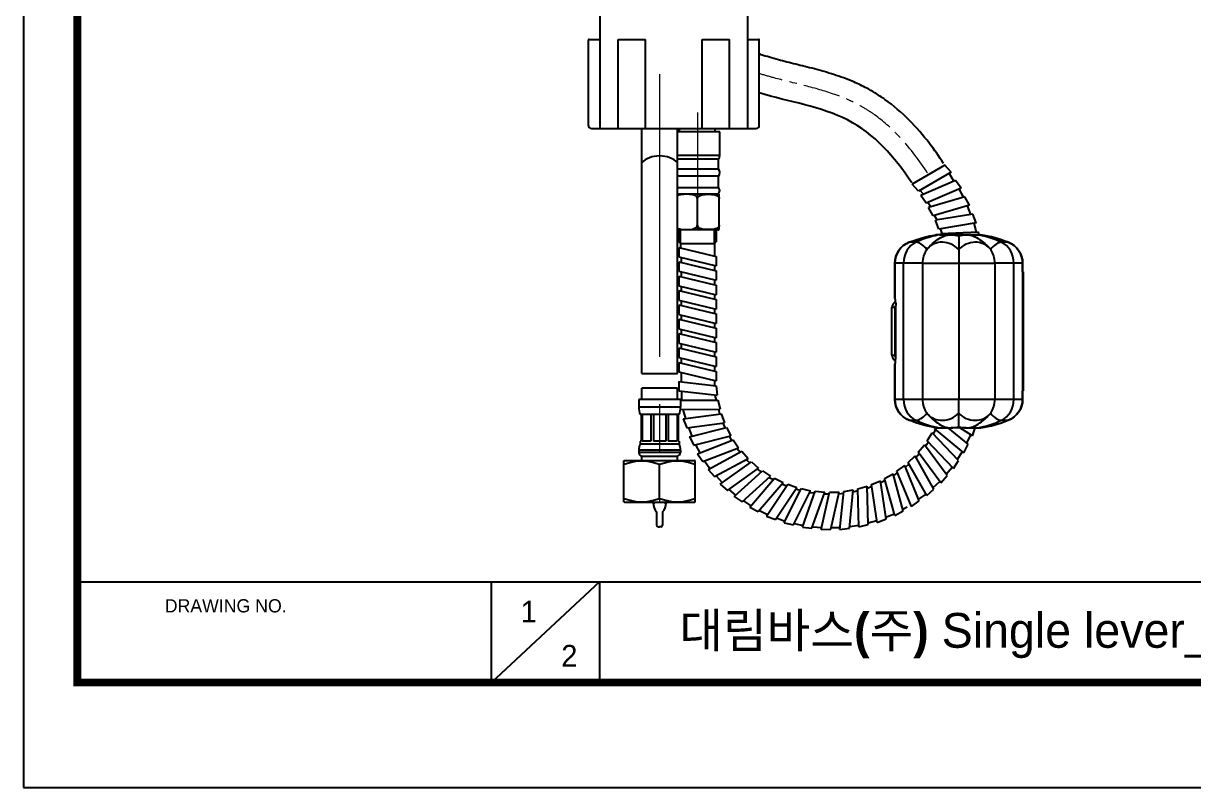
# Model space of a CAD drawing. Extents: x 0 to 1128, y 0 to 827.
# Drawn here: x 0 to 393.7, y 0 to 257.3 of the extents above; entities that cross this region are included whole.
import ezdxf

# ---------------------------------------------------------------- set-up
doc = ezdxf.new("R2010")
doc.units = 0
doc.header["$LTSCALE"] = 10
doc.header["$MEASUREMENT"] = 0
doc.linetypes.add('CENTER', pattern=[2, 1.25, -0.25, 0.25, -0.25])
doc.linetypes.add('CENTER2', pattern=[28.575, 19.05, -3.175, 3.175, -3.175])
doc.layers.get('0').update_dxf_attribs({"linetype": 'CONTINUOUS'})
doc.layers.add('1', color=7, linetype='CONTINUOUS')
doc.layers.add('DEF_LAYER_ASSEM_MEMBER', color=7, linetype='CONTINUOUS')
doc.layers.add('Cneter', color=1, linetype='CENTER2', lineweight=13)
doc.layers.add('외형선', color=3, linetype='CONTINUOUS', lineweight=35)
doc.styles.add('Daelim Dimension', font='')
doc.styles.get('Daelim Dimension').set_extended_font_data('나눔고딕')

msp = doc.modelspace()

# ---------------------------------------------------------------- linework, layer by layer
at = {"color": 0}
for p, q in [((200.18, 221.95), (200.18, 251.95)), ((209.27, 221.95), (209.27, 251.95)), ((228.44, 221.95), (228.44, 251.95)), ((237.54, 221.95), (237.54, 251.95))]:
    msp.add_line(p, q, dxfattribs=at)
for p, q in [((310.07, 209.62), (299.06, 203.17)), ((312.21, 207.24), (310.07, 209.62)), ((312.21, 207.24), (301.2, 200.79)), ((313.11, 204.22), (311.46, 206.85)), ((301.2, 200.79), (299.06, 203.17)), ((302.77, 199.89), (301.7, 201.08)), ((313.67, 204.46), (301.95, 199.41)), ((315.5, 201.84), (303.79, 196.78)), ((315.5, 201.84), (313.67, 204.46)), ((316.36, 198.79), (314.88, 201.57)), ((316.31, 198.9), (314.88, 201.57)), ((303.79, 196.78), (301.95, 199.41)), ((305.23, 195.7), (304.31, 197.01)), ((316.81, 198.93), (304.57, 195.33)), ((318.32, 196.1), (316.81, 198.93)), ((306.07, 192.51), (304.57, 195.33)), ((318.32, 196.1), (306.07, 192.51)), ((319.44, 193.12), (306.85, 191.05)), ((318.78, 193.01), (317.67, 195.91)), ((320.59, 190.13), (319.44, 193.12)), ((307.38, 191.26), (306.62, 192.67)), ((308, 188.06), (306.85, 191.05)), ((320.59, 190.13), (308, 188.06)), ((320.67, 187.01), (319.92, 190.02)), ((220.55, 187.83), (220.55, 183.77)), ((233.05, 187.83), (233.05, 183.77)), ((309.14, 186.66), (308.57, 188.15)), ((321.34, 187.04), (308.59, 186.51)), ((308.68, 186.15), (308.59, 186.51)), ((321.57, 186.15), (321.34, 187.04)), ((221.11, 183.21), (220.55, 183.77)), ((220.55, 181.91), (233.05, 178.88)), ((220.55, 181.91), (220.55, 178.68)), ((221.11, 183.21), (221.08, 183.24)), ((221.11, 183.21), (221.11, 181.77)), ((221.11, 183.21), (232.49, 183.21)), ((232.49, 183.21), (233.05, 183.77)), ((232.49, 183.21), (232.49, 179.01)), ((220.55, 178.68), (233.05, 175.65)), ((221.36, 178.49), (221.36, 176.87)), ((233.05, 178.88), (233.05, 175.65)), ((220.55, 177.07), (233.05, 174.04)), ((220.55, 177.07), (220.55, 173.84)), ((220.55, 173.84), (233.05, 170.81)), ((221.36, 173.65), (221.36, 172.03)), ((232.49, 175.78), (232.49, 174.17)), ((233.05, 174.04), (233.05, 170.81)), ((220.55, 172.23), (233.05, 169.2)), ((220.55, 172.23), (220.55, 169)), ((232.49, 170.94), (232.49, 169.33)), ((220.55, 169), (233.05, 165.97)), ((220.55, 167.39), (233.05, 164.36)), ((220.55, 167.39), (220.55, 164.17)), ((221.36, 168.81), (221.36, 167.19)), ((232.49, 166.11), (232.49, 164.49)), ((233.05, 169.2), (233.05, 165.97)), ((220.55, 164.17), (220.55, 164.17)), ((220.55, 164.17), (233.05, 161.13)), ((220.55, 162.55), (233.05, 159.52)), ((220.55, 162.55), (220.55, 159.33)), ((221.36, 163.97), (221.36, 162.36)), ((233.05, 164.36), (233.05, 161.13)), ((220.55, 159.33), (233.05, 156.29)), ((220.55, 157.71), (233.05, 154.68)), ((220.55, 157.71), (220.55, 154.49)), ((221.36, 159.13), (221.36, 157.52)), ((232.49, 161.27), (232.49, 159.65)), ((233.05, 159.52), (233.05, 156.29)), ((220.55, 154.49), (233.05, 151.45)), ((221.36, 154.29), (221.36, 152.68)), ((232.49, 156.43), (232.49, 154.81)), ((233.05, 154.68), (233.05, 151.45)), ((220.55, 152.87), (233.05, 149.84)), ((220.55, 152.87), (220.55, 149.65)), ((220.55, 149.65), (233.05, 146.61)), ((232.49, 151.59), (232.49, 149.97)), ((233.05, 149.84), (233.05, 146.61)), ((220.55, 148.03), (233.05, 145)), ((220.55, 148.03), (220.55, 144.81)), ((221.36, 149.45), (221.36, 147.84)), ((232.49, 146.75), (232.49, 145.13)), ((220.55, 144.81), (233.05, 141.77)), ((220.55, 143.19), (233.05, 140.16)), ((220.55, 143.19), (220.55, 139.97)), ((221.36, 144.61), (221.36, 143)), ((232.49, 141.91), (232.49, 140.29)), ((233.05, 145), (233.05, 141.77)), ((220.55, 139.97), (233.05, 136.93)), ((221.36, 139.77), (221.36, 136.68)), ((233.05, 140.16), (233.05, 136.93)), ((220.55, 136.78), (233.06, 135.32)), ((220.55, 136.78), (220.55, 133.62)), ((232.49, 137.07), (232.49, 135.45)), ((233.05, 135.32), (233.44, 132.12)), ((220.55, 133.62), (233.44, 132.12)), ((221.08, 130.44), (233.64, 130.51)), ((232.67, 132.08), (233.06, 130.51)), ((233.64, 130.51), (234.42, 127.38)), ((221.03, 127.3), (234.42, 127.38)), ((233.84, 127.38), (234.23, 125.82)), ((222.05, 124.17), (234.81, 125.82)), ((222.05, 124.17), (223.21, 121.16)), ((223.21, 121.16), (235.96, 122.81)), ((234.81, 125.82), (235.96, 122.81)), ((235.39, 122.73), (235.97, 121.23)), ((223.78, 121.23), (224.9, 118.32)), ((224.08, 118.11), (236.54, 121.3)), ((225.6, 115.26), (238.06, 118.45)), ((236.54, 121.3), (238.06, 118.45)), ((237.5, 118.31), (238.26, 116.88)), ((304.08, 116.77), (305.83, 119.48)), ((314.66, 110.12), (305.83, 119.48)), ((306.28, 119.1), (306.99, 120.55)), ((306.55, 120.92), (306.7, 121.24)), ((316.45, 112.71), (306.55, 120.92)), ((317.86, 115.61), (311.19, 121.15)), ((319.32, 118.4), (315.04, 121.15)), ((317.47, 116.03), (318.79, 118.74)), ((319.32, 118.4), (320.27, 121.15)), ((224.08, 118.11), (225.6, 115.26)), ((226.15, 115.41), (227.58, 112.71)), ((226.81, 112.41), (238.79, 117.09)), ((228.66, 109.77), (240.64, 114.45)), ((238.79, 117.09), (240.64, 114.45)), ((301.12, 112.95), (303.19, 115.43)), ((310.82, 105.07), (303.19, 115.43)), ((303.59, 115), (304.47, 116.35)), ((312.91, 107.42), (304.08, 116.77)), ((316.45, 112.71), (317.86, 115.61)), ((226.81, 112.41), (228.66, 109.77)), ((230.4, 107.14), (241.72, 113.25)), ((232.55, 104.74), (243.87, 110.85)), ((232.55, 104.74), (243.87, 110.85)), ((240.13, 114.18), (241.21, 112.98)), ((241.72, 113.25), (243.87, 110.85)), ((243.26, 110.37), (244.48, 109.32)), ((297.72, 109.52), (300.08, 111.73)), ((306.38, 100.51), (300.08, 111.73)), ((300.42, 111.25), (301.46, 112.49)), ((308.74, 102.59), (301.12, 112.95)), ((314.32, 110.59), (315.96, 113.12)), ((229.19, 109.98), (230.96, 107.45)), ((230.4, 107.14), (232.55, 104.74)), ((234.45, 102.21), (244.95, 109.65)), ((236.89, 100.09), (247.38, 107.53)), ((239.17, 98.02), (248.67, 106.68)), ((244.95, 109.65), (247.38, 107.53)), ((246.91, 107.2), (248.25, 106.3)), ((248.67, 106.68), (251.35, 104.88)), ((293.92, 106.54), (296.53, 108.43)), ((298.82, 94.64), (293.92, 106.54)), ((301.43, 96.54), (296.53, 108.43)), ((296.82, 107.92), (298, 109.02)), ((304.02, 98.31), (297.72, 109.52)), ((310.53, 105.57), (312.47, 107.88)), ((312.91, 107.42), (314.66, 110.12)), ((233.09, 104.95), (235.13, 102.69)), ((241.84, 96.21), (251.35, 104.88)), ((244.4, 94.38), (252.78, 104.14)), ((247.28, 92.92), (255.66, 102.68)), ((250.97, 104.44), (252.41, 103.71)), ((252.78, 104.14), (255.66, 102.68)), ((285.39, 102.05), (288.38, 103.26)), ((290.25, 90.53), (288.38, 103.26)), ((288.54, 102.7), (289.95, 103.48)), ((289.79, 104.03), (292.62, 105.6)), ((293.2, 91.63), (289.79, 104.03)), ((296.02, 93.19), (292.62, 105.6)), ((292.84, 105.06), (294.14, 106)), ((306.16, 101.05), (308.37, 103.1)), ((308.74, 102.59), (310.82, 105.07)), ((234.45, 102.21), (236.89, 100.09)), ((237.36, 100.42), (239.63, 98.44)), ((250.04, 91.41), (257.17, 102.12)), ((253.07, 90.31), (260.2, 101.02)), ((255.33, 102.19), (256.85, 101.64)), ((255.94, 89.19), (261.71, 100.69)), ((257.17, 102.12), (260.2, 101.02)), ((259.08, 88.47), (264.85, 99.96)), ((259.88, 100.54), (261.45, 100.17)), ((261.71, 100.69), (264.85, 99.96)), ((262.13, 87.67), (266.45, 99.79)), ((264.66, 99.41), (266.26, 99.24)), ((265.34, 87.33), (269.66, 99.45)), ((265.34, 87.33), (269.66, 99.45)), ((266.45, 99.79), (269.66, 99.45)), ((268.46, 86.92), (271.27, 99.47)), ((269.53, 98.88), (271.15, 98.91)), ((271.27, 99.47), (274.5, 99.52)), ((271.68, 86.97), (274.5, 99.52)), ((274.37, 98.96), (275.97, 99.19)), ((274.76, 86.96), (276.03, 99.76)), ((276.03, 99.76), (279.22, 100.21)), ((277.96, 87.41), (279.22, 100.21)), ((279.23, 99.63), (280.79, 100.04)), ((280.78, 100.62), (283.9, 101.45)), ((281.08, 87.76), (280.78, 100.62)), ((284.2, 88.59), (283.9, 101.45)), ((284.2, 88.59), (283.9, 101.45)), ((283.98, 100.88), (285.47, 101.48)), ((287.26, 89.32), (285.39, 102.05)), ((301.27, 97.09), (303.71, 98.86)), ((304.02, 98.31), (306.38, 100.51)), ((239.17, 98.02), (241.84, 96.21)), ((242.31, 96.55), (244.81, 94.86)), ((295.88, 93.73), (297.35, 94.54)), ((298.82, 94.64), (301.43, 96.54)), ((244.4, 94.38), (247.28, 92.92)), ((247.7, 93.31), (250.39, 91.94)), ((250.04, 91.41), (253.07, 90.31)), ((253.39, 90.79), (256.22, 89.75)), ((290.24, 91.11), (293.03, 92.24)), ((293.2, 91.63), (296.02, 93.19)), ((255.94, 89.19), (259.08, 88.47)), ((259.4, 88.94), (262.34, 88.27)), ((262.13, 87.67), (265.34, 87.33)), ((265.59, 87.85), (268.59, 87.53)), ((268.46, 86.92), (271.68, 86.97)), ((271.81, 87.54), (274.82, 87.59)), ((274.76, 86.96), (277.96, 87.41)), ((278.08, 87.97), (281.07, 88.39)), ((281.08, 87.76), (284.2, 88.59)), ((284.26, 89.17), (287.17, 89.95)), ((287.26, 89.32), (290.25, 90.53))]:
    msp.add_line(p, q)
at = {"ltscale": 0.5}
for p, q in [((226.8, 189.33), (226.8, 187.83)), ((233.05, 187.83), (220.08, 187.83)), ((308.24, 186.15), (307.04, 186.12)), ((314.71, 181.24), (314.71, 176.55)), ((221.54, 130.44), (221.54, 133.5)), ((222.9, 124.28), (222.03, 127.31))]:
    msp.add_line(p, q, dxfattribs=at)
at = {"color": 3}
for p, q in [((221.11, 183.21), (221.11, 187.83)), ((232.49, 183.21), (232.49, 187.83))]:
    msp.add_line(p, q, dxfattribs=at)
at = {"color": 7, "linetype": 'Continuous'}
for p, q in [((208.08, 139.41), (220.08, 139.41)), ((220.08, 134.53), (208.08, 134.53)), ((211.88, 95.81), (212.08, 95.81)), ((216.28, 95.81), (216.08, 95.81)), ((213.08, 92.81), (213.08, 88.41)), ((215.08, 92.81), (215.08, 88.41)), ((213.68, 87.81), (214.08, 87.81)), ((214.48, 87.81), (214.08, 87.81))]:
    msp.add_line(p, q, dxfattribs=at)
at = {"color": 5}
msp.add_line((18.14, 69.28), (926.74, 69.28), dxfattribs=at)
at = {"color": 5, "ltscale": 40}
for p, q in [((157.42, 69.28), (157.42, 35.27)), ((157.42, 69.28), (157.42, 35.27)), ((193.81, 69.28), (157.42, 35.27)), ((193.81, 69.28), (157.42, 35.27)), ((193.81, 69.28), (193.81, 35.27)), ((193.81, 69.28), (193.81, 35.27))]:
    msp.add_line(p, q, dxfattribs=at)
at = {"ltscale": 0.5}
msp.add_lwpolyline([(0, 0), (1128.4, 0), (1128.4, 826.8), (0, 826.8)], close=True, dxfattribs=at)
at = {"color": 5, "linetype": 'ByBlock', "lineweight": 200, "const_width": 2.6}
msp.add_lwpolyline([(18.14, 35.4), (1110.14, 35.4), (1110.14, 807.6), (18.14, 807.6)], close=True, dxfattribs=at)
at = {"color": 7, "linetype": 'Continuous'}
for centre, radius, start, end in [((216.23, 95.81), 4.35, 180, 223.6028), ((212.08, 96.21), 0.4, 270, 0), ((211.93, 95.81), 4.35, 316.3972, 0), ((216.08, 96.21), 0.4, 180, 270), ((213.68, 88.41), 0.6, 180, 270), ((214.48, 88.41), 0.6, 270, 0)]:
    msp.add_arc(centre, radius, start, end, dxfattribs=at)
for points, knots in [([(309.61, 210.15), (308.11, 212.45), (306.53, 214.72), (302.75, 219.65), (300.5, 222.28), (295.56, 227.25), (292.86, 229.59), (288.79, 232.5), (287.63, 233.26), (285.57, 234.52), (284.69, 235.02), (283.06, 235.89), (282.33, 236.26), (280.87, 236.95), (280.14, 237.28), (277.16, 238.56), (274.91, 239.38), (270.49, 240.8), (268.3, 241.42), (264.01, 242.55), (261.91, 243.07), (257.84, 244.07), (255.88, 244.56), (251.98, 245.61), (250.05, 246.18), (248.05, 246.87), (247.83, 246.95), (247.61, 247.03)], [22.06908, 22.06908, 22.06908, 22.06908, 29.291262, 29.291262, 38.153958, 38.153958, 47.016655, 47.016655, 50.363196, 50.363196, 52.795725, 52.795725, 54.724992, 54.724992, 56.654258, 56.654258, 62.626725, 62.626725, 68.599192, 68.599192, 74.647025, 74.647025, 80.694858, 80.694858, 87.344426, 87.344426, 88.200043, 88.200043, 88.200043, 88.200043]), ([(298.97, 203.59), (293.09, 212.52), (279.66, 227.65), (257.58, 230.91), (247.61, 233.89)], [22.391961, 22.391961, 22.391961, 22.391961, 53.506965, 83.868741, 83.868741, 83.868741, 83.868741])]:
    msp.add_open_spline(points, degree=3, knots=knots)
at = {"color": 1, "linetype": 'CENTER', "lineweight": 5}
msp.add_open_spline([(304.21, 206.99), (304.1, 207.17), (303.98, 207.35), (301.02, 211.79), (297.92, 215.86), (291.94, 222.1), (289.29, 224.46), (285.15, 227.43), (283.87, 228.26), (281.68, 229.54), (280.8, 230.02), (278.99, 230.94), (278.08, 231.36), (275.32, 232.56), (273.45, 233.26), (268.36, 234.95), (265.11, 235.81), (258.73, 237.42), (255.6, 238.17), (250.89, 239.43), (249.21, 239.91), (247.61, 240.43)], degree=3, knots=[22.352411, 22.352411, 22.352411, 22.352411, 22.942572, 22.942572, 37.10241, 37.10241, 46.904646, 46.904646, 51.03864, 51.03864, 53.744952, 53.744952, 56.451264, 56.451264, 61.863888, 61.863888, 71.165375, 71.165375, 80.466862, 80.466862, 85.822134, 85.822134, 85.822134, 85.822134], dxfattribs=at)
at = {"layer": '1', "color": 7, "linetype": 'Continuous'}
for p, q in [((234.3, 220.83), (220.08, 220.83)), ((220.8, 220.83), (220.8, 221.95)), ((232.8, 220.83), (232.8, 221.95)), ((234.3, 212.83), (234.3, 220.83)), ((234.3, 212.83), (220.08, 212.83)), ((233.86, 211.59), (220.08, 211.59)), ((233.86, 208.25), (233.86, 211.59)), ((233.86, 208.25), (220.08, 208.25)), ((233.86, 205.87), (220.08, 205.87)), ((233.86, 201.9), (233.86, 205.87)), ((233.86, 201.9), (220.08, 201.9)), ((233.8, 199.83), (220.08, 199.83)), ((226.75, 198.36), (226.8, 198.36)), ((226.8, 198.36), (226.84, 198.36)), ((234.16, 189.33), (234.16, 198.36)), ((226.8, 189.33), (226.75, 189.33)), ((226.84, 189.33), (226.8, 189.33)), ((234.16, 189.33), (234.11, 189.33)), ((233.77, 187.83), (220.08, 187.83)), ((312.16, 186.15), (308.24, 186.15)), ((317.26, 186.15), (312.16, 186.15)), ((321.18, 186.15), (317.26, 186.15)), ((321.18, 186.15), (322.21, 186.15)), ((300.33, 183.63), (298.04, 183.63)), ((331.37, 183.63), (329.09, 183.63)), ((293.21, 176.55), (293.21, 164.65)), ((293.21, 164.65), (293.21, 176.55)), ((296.16, 176.55), (293.21, 176.55)), ((296.16, 130.75), (296.16, 176.55)), ((302.54, 176.55), (296.16, 176.55)), ((302.54, 176.55), (302.54, 130.75)), ((302.54, 176.55), (314.71, 176.55)), ((314.71, 176.55), (314.71, 130.75)), ((314.71, 176.55), (326.87, 176.55)), ((326.87, 176.55), (326.87, 130.75)), ((333.26, 176.55), (326.87, 176.55)), ((333.26, 130.75), (333.26, 176.55)), ((336.21, 176.55), (333.26, 176.55)), ((336.2, 173.65), (336.2, 133.65)), ((336.46, 173.65), (336.2, 173.65)), ((336.21, 173.65), (336.21, 176.55)), ((336.21, 176.55), (336.21, 173.65)), ((336.46, 133.65), (336.46, 173.65)), ((292.22, 145.65), (292.22, 161.64)), ((293.22, 161.64), (292.22, 161.64)), ((293.22, 161.64), (293.22, 145.65)), ((293.42, 163.42), (293.42, 164.49)), ((293.53, 144.93), (293.53, 162.36)), ((292.22, 145.65), (293.22, 145.65)), ((293.21, 142.65), (293.21, 130.75)), ((293.21, 130.75), (293.21, 142.65)), ((293.42, 142.8), (293.42, 143.87)), ((234.11, 134.78), (234.16, 134.78)), ((293.21, 130.75), (296.16, 130.75)), ((296.16, 130.75), (302.54, 130.75)), ((302.54, 130.75), (314.71, 130.75)), ((314.71, 126.05), (314.71, 130.75)), ((314.71, 130.75), (326.87, 130.75)), ((326.87, 130.75), (333.26, 130.75)), ((333.26, 130.75), (336.21, 130.75)), ((336.2, 133.65), (336.46, 133.65)), ((336.21, 130.75), (336.21, 133.65)), ((336.21, 133.65), (336.21, 130.75)), ((298.04, 123.67), (300.33, 123.67)), ((329.09, 123.67), (331.37, 123.67)), ((307.21, 121.15), (308.24, 121.15)), ((308.24, 121.15), (312.16, 121.15)), ((317.26, 121.15), (312.16, 121.15)), ((317.26, 121.15), (321.18, 121.15)), ((321.18, 121.15), (322.21, 121.15))]:
    msp.add_line(p, q, dxfattribs=at)
for centre, radius, start, end in [((232.3, 212.83), 2, 321.5492, 0), ((232.45, 207.06), 1.85, 319.994, 40.006), ((233.12, 200.99), 1.17, 278.4849, 50.9069), ((233.8, 198.36), 1.47, 75.697, 90), ((233.77, 189.33), 1.5, 270, 285.1302), ((314.71, 140.96), 45.81, 68.6658, 80.5765), ((300.81, 176.55), 7.6, 111.3342, 180), ((309.98, 176.55), 7.6, 138.9595, 143.9834), ((319.44, 176.55), 7.6, 36.0166, 41.0405), ((328.61, 176.55), 7.6, 0, 68.6658), ((300.81, 130.75), 7.6, 180, 248.6658), ((328.61, 130.75), 7.6, 291.3342, 0), ((309.98, 130.75), 7.6, 216.0166, 221.0405), ((319.44, 130.75), 7.6, 318.9595, 323.9834), ((314.71, 166.34), 45.81, 279.4235, 291.3342), ((314.71, 166.34), 45.81, 279.4235, 291.3342)]:
    msp.add_arc(centre, radius, start, end, dxfattribs=at)
at = {"layer": '1', "color": 7, "linetype": 'Continuous', "extrusion": (0, 0, -1)}
for centre, radius, start, end in [((-314.71, 140.96), 45.81, 68.6658, 80.3618), ((-314.71, 140.96), 45.81, 68.6658, 77.8036), ((-314.71, 140.96), 45.81, 77.8036, 80.3618), ((-314.71, 140.96), 45.81, 99.4235, 111.3342), ((-300.81, 176.55), 7.6, 0, 68.6658), ((-328.61, 176.55), 7.6, 111.3342, 180), ((-300.81, 130.75), 7.6, 291.3342, 0), ((-328.61, 130.75), 7.6, 180, 248.6658), ((-314.71, 166.34), 45.81, 282.1964, 291.3342), ((-314.71, 166.34), 45.81, 279.4235, 291.3342), ((-314.71, 166.34), 45.81, 279.4235, 282.1964)]:
    msp.add_arc(centre, radius, start, end, dxfattribs=at)
at = {"layer": '1', "color": 7, "linetype": 'Continuous'}
for centre, major_axis, ratio, start_param, end_param in [((214.08, 208.09), (7, 0), 0.656059, 0.5411, 2.600493), ((314.71, 140.96), (0, 45.81), 0.862784, 0.240242, 0.372351), ((314.71, 140.96), (0, 45.81), 0.862784, 0.16447, 0.240242), ((314.71, 140.96), (0, -45.81), 0.862784, 2.769242, 2.977122), ((302.72, 176.55), (0, -7.6), 0.862784, 3.513946, 4.712389), ((302.72, 176.55), (-3.13, 6.92), 0.470927, 5.942366, 6.073144), ((302.72, 176.55), (-3.13, 6.92), 0.470927, 5.227405, 5.942366), ((309.98, 176.55), (-5.73, 4.99), 0.875982, 4.64892, 6.283182), ((319.44, 176.55), (-5.73, -4.99), 0.875982, 3.141593, 4.775858), ((326.7, 176.55), (-3.13, -6.92), 0.47092, 3.35163, 4.197372), ((326.7, 176.55), (0, 7.6), 0.862784, 4.712389, 5.910834), ((306.35, 176.55), (0, 5.95), 0.639489, 0.721466, 1.570796), ((323.07, 176.55), (0, 5.95), 0.639489, 4.712389, 5.561728), ((294.22, 161.6), (-1.38, 1.48), 0.975837, 5.93181, 6.227315), ((314.71, 164.65), (21.5, 0), 0.052408, 3.141593, 3.281584), ((294.22, 145.7), (1.38, 1.48), 0.975837, 3.197463, 3.492968), ((314.71, 142.65), (21.5, 0), 0.052408, 3.001601, 3.141593), ((302.72, 130.75), (0, -7.6), 0.862784, 4.712389, 5.910834), ((306.35, 130.75), (0, 5.95), 0.639489, 1.570796, 2.420126), ((323.07, 130.75), (0, -5.95), 0.639489, 0.721466, 1.570796), ((326.7, 130.75), (0, -7.6), 0.862784, 0.372351, 1.570796), ((302.72, 130.75), (3.13, 6.92), 0.470927, 3.482412, 4.197374), ((309.98, 130.75), (5.73, 4.99), 0.875982, 3.141595, 4.775858), ((319.44, 130.75), (5.73, -4.99), 0.875982, 4.64892, 6.283183), ((326.7, 130.75), (3.13, -6.92), 0.47092, 5.227406, 6.073148), ((302.72, 130.75), (3.13, 6.92), 0.470927, 3.351632, 3.482412), ((314.71, 166.34), (0, 45.81), 0.862784, 2.769242, 2.977122), ((314.71, 166.34), (0, -45.81), 0.862784, 0.16447, 0.372351)]:
    msp.add_ellipse(centre, major_axis=major_axis, ratio=ratio, start_param=start_param, end_param=end_param, dxfattribs=at)
for points, knots in [([(226.75, 198.36), (226.75, 198.77), (226.46, 199.09), (225.85, 199.47), (225.51, 199.57), (224.49, 199.77), (223.8, 199.79), (222.43, 199.79), (221.75, 199.77), (221.08, 199.64), (220.74, 199.57), (220.41, 199.47), (220.08, 199.34)], [0, 0, 0, 0, 0.125, 0.125, 0.25, 0.25, 0.5, 0.5, 0.7474153, 0.7474153, 0.7474153, 0.8724211, 0.8724211, 0.8724211, 0.8724211]), ([(226.84, 198.36), (226.84, 198.77), (227.14, 199.09), (227.75, 199.47), (228.09, 199.57), (229.1, 199.77), (229.79, 199.79), (231.17, 199.79), (231.86, 199.77), (232.88, 199.57), (233.22, 199.46), (233.82, 199.08), (234.11, 198.76), (234.11, 198.36)], [0, 0, 0, 0, 0.125, 0.125, 0.25, 0.25, 0.5, 0.5, 0.75, 0.75, 0.875, 0.875, 1, 1, 1, 1]), ([(234.16, 198.36), (234.16, 198.77), (234.16, 199.09), (234.16, 199.47), (234.16, 199.57), (234.16, 199.77), (234.16, 199.79), (234.16, 199.79)], [0, 0, 0, 0, 0.250187, 0.250187, 0.500375, 0.500375, 1, 1, 1, 1]), ([(220.08, 188.34), (220.41, 188.21), (220.74, 188.11), (221.08, 188.04), (221.75, 187.9), (222.44, 187.88), (223.81, 187.88), (224.51, 187.9), (225.52, 188.11), (225.86, 188.22), (226.47, 188.61), (226.75, 188.93), (226.75, 189.33)], [0.1268387, 0.1268387, 0.1268387, 0.1268387, 0.2517367, 0.2517367, 0.2517367, 0.5, 0.5, 0.75, 0.75, 0.875, 0.875, 1, 1, 1, 1]), ([(226.75, 189.33), (226.75, 188.93), (226.46, 188.61), (225.91, 188.25), (225.62, 188.15), (225.34, 188.08)], [0, 0, 0, 0, 0.540501, 0.540501, 1, 1, 1, 1]), ([(234.11, 189.33), (234.11, 188.92), (233.82, 188.6), (233.21, 188.22), (232.87, 188.11), (231.86, 187.9), (231.16, 187.88), (229.78, 187.88), (229.09, 187.9), (228.07, 188.11), (227.74, 188.22), (227.13, 188.61), (226.84, 188.93), (226.84, 189.33)], [0, 0, 0, 0, 0.125, 0.125, 0.25, 0.25, 0.5, 0.5, 0.75, 0.75, 0.875, 0.875, 1, 1, 1, 1]), ([(234.16, 187.88), (234.16, 187.88), (234.16, 187.88), (234.16, 187.88), (234.16, 187.9), (234.16, 188.11), (234.16, 188.22), (234.16, 188.61), (234.16, 188.93), (234.16, 189.33)], [0, 0, 0, 0, 0.000101, 0.000101, 0.50005, 0.50005, 0.750025, 0.750025, 1, 1, 1, 1]), ([(292.92, 163.1), (292.92, 163.13), (292.92, 163.15), (292.92, 163.16), (292.92, 163.16), (292.92, 163.16)], [0, 0, 0, 0, 0.744813, 0.744813, 1, 1, 1, 1]), ([(293.42, 163.42), (293.43, 163.4), (293.45, 163.35), (293.47, 163.23), (293.49, 163.16), (293.51, 162.99), (293.51, 162.89), (293.53, 162.65), (293.53, 162.51), (293.53, 162.36)], [0, 0, 0, 0, 0.227019, 0.227019, 0.453817, 0.453817, 0.684109, 0.684109, 1, 1, 1, 1]), ([(292.92, 144.14), (292.92, 144.13), (292.92, 144.14), (292.92, 144.18), (292.92, 144.19), (292.92, 144.2)], [0, 0, 0, 0, 0.748812, 0.748812, 1, 1, 1, 1]), ([(293.42, 143.87), (293.43, 143.9), (293.45, 143.94), (293.47, 144.06), (293.49, 144.14), (293.51, 144.31), (293.51, 144.4), (293.53, 144.64), (293.53, 144.79), (293.53, 144.93)], [0, 0, 0, 0, 0.226968, 0.226968, 0.453714, 0.453714, 0.684002, 0.684002, 1, 1, 1, 1])]:
    msp.add_open_spline(points, degree=3, knots=knots, dxfattribs=at)
for points, degree in [([(226.8, 189.33), (226.8, 198.36)], 1), ([(305.39, 182.74), (306.79, 184.09), (308.31, 185.1), (309.91, 185.77)], 3), ([(308.24, 186.15), (308.69, 186.15), (309.26, 186.02), (309.91, 185.77)], 3), ([(309.91, 185.77), (310.57, 186.02), (311.33, 186.15), (312.16, 186.15)], 3), ([(312.16, 186.15), (312.99, 186.15), (313.86, 186.02), (314.71, 185.77)], 3), ([(314.71, 185.77), (315.56, 186.02), (316.43, 186.15), (317.26, 186.15)], 3), ([(314.71, 185.77), (314.71, 184.87), (314.71, 183.38), (314.71, 181.24)], 3), ([(317.26, 186.15), (318.09, 186.15), (318.85, 186.02), (319.51, 185.77)], 3), ([(319.51, 185.77), (320.16, 186.02), (320.73, 186.15), (321.18, 186.15)], 3), ([(319.51, 185.77), (321.12, 185.09), (322.66, 184.08), (324.07, 182.7)], 3), ([(305.4, 182.72), (304.77, 182.15), (304.23, 181.51)], 2), ([(325.19, 181.51), (324.67, 182.14), (324.06, 182.68)], 2), ([(292.92, 163.16), (292.49, 162.78), (292.22, 162.23), (292.22, 161.64)], 3), ([(293.42, 163.42), (293.24, 163.34), (293.07, 163.23), (292.92, 163.1)], 3), ([(293.22, 161.64), (293.22, 161.73), (293.24, 161.91), (293.35, 162.16), (293.46, 162.3), (293.53, 162.36)], 3), ([(292.22, 145.65), (292.22, 145.07), (292.49, 144.51), (292.92, 144.14)], 3), ([(292.92, 144.2), (293.07, 144.06), (293.24, 143.95), (293.42, 143.87)], 3), ([(293.53, 144.93), (293.46, 144.99), (293.35, 145.13), (293.24, 145.39), (293.22, 145.56), (293.22, 145.65)], 3), ([(314.71, 121.52), (314.71, 122.43), (314.71, 123.92), (314.71, 126.05)], 3), ([(304.23, 125.79), (304.77, 125.14), (305.4, 124.58)], 2), ([(305.39, 124.56), (306.79, 123.2), (308.31, 122.2), (309.91, 121.52)], 3), ([(319.51, 121.52), (321.12, 122.2), (322.66, 123.22), (324.07, 124.59)], 3), ([(324.06, 124.61), (324.66, 125.16), (325.19, 125.79)], 2), ([(308.24, 121.15), (308.69, 121.15), (309.26, 121.28), (309.91, 121.52)], 3), ([(309.91, 121.52), (310.57, 121.28), (311.33, 121.15), (312.16, 121.15)], 3), ([(312.16, 121.15), (312.99, 121.15), (313.86, 121.28), (314.71, 121.52)], 3), ([(314.71, 121.52), (315.56, 121.28), (316.43, 121.15), (317.26, 121.15)], 3), ([(317.26, 121.15), (318.09, 121.15), (318.85, 121.28), (319.51, 121.52)], 3), ([(319.51, 121.52), (320.16, 121.28), (320.73, 121.15), (321.18, 121.15)], 3)]:
    msp.add_open_spline(points, degree=degree, dxfattribs=at)
at = {"layer": 'Cneter', "lineweight": 5, "ltscale": 0.5}
msp.add_open_spline([(214.08, 240.26), (214.08, 201.73), (214.08, 96.13)], degree=1, knots=[0, 0, 0.885143, 1, 1], dxfattribs=at)
at = {"layer": 'Cneter', "ltscale": 0.5}
msp.add_open_spline([(226.8, 227.33), (226.8, 200.4), (226.8, 195.4)], degree=1, knots=[0, 0, 0.843404, 1, 1], dxfattribs=at)
at = {"layer": 'DEF_LAYER_ASSEM_MEMBER', "color": 7, "linetype": 'Continuous'}
for p, q in [((208.08, 139.41), (208.08, 221.95)), ((220.08, 139.41), (220.08, 221.95)), ((208.08, 130.63), (208.08, 134.53)), ((220.08, 130.63), (220.08, 134.53)), ((221.08, 130.63), (207.08, 130.63)), ((207.08, 130.63), (207.08, 128.13)), ((221.08, 130.63), (221.08, 128.13)), ((220.68, 125.63), (207.48, 125.63)), ((207.83, 125.63), (207.83, 116.63)), ((208.15, 125.63), (208.15, 116.63)), ((211.16, 125.63), (211.16, 116.63)), ((211.96, 125.63), (211.96, 116.63)), ((216.2, 125.63), (216.2, 116.63)), ((217, 125.63), (217, 116.63)), ((219.99, 125.63), (219.99, 116.63)), ((220.33, 125.63), (220.33, 116.63)), ((207.83, 116.63), (207.48, 116.63)), ((207.48, 116.63), (207.48, 115.63)), ((220.68, 115.63), (207.48, 115.63)), ((211.16, 116.63), (208.15, 116.63)), ((216.2, 116.63), (211.96, 116.63)), ((219.99, 116.63), (217, 116.63)), ((220.68, 116.63), (220.33, 116.63)), ((220.68, 116.63), (220.68, 115.63)), ((207.08, 113.67), (207.08, 112.83)), ((208.08, 111.63), (220.08, 111.63)), ((208.08, 110.13), (208.08, 111.63)), ((220.08, 110.13), (220.08, 111.63)), ((221.08, 113.67), (221.08, 112.83)), ((202.08, 110), (202.3, 110.13)), ((202.08, 96.26), (202.08, 110)), ((202.3, 110.13), (225.85, 110.13)), ((214.08, 97.33), (214.08, 108.93)), ((226.08, 110), (225.85, 110.13)), ((226.08, 96.26), (226.08, 110)), ((202.08, 97.33), (204.14, 96.74)), ((202.3, 96.13), (202.08, 96.26)), ((202.3, 96.13), (225.85, 96.13)), ((224.01, 96.74), (226.08, 97.33)), ((225.85, 96.13), (226.08, 96.26))]:
    msp.add_line(p, q, dxfattribs=at)
at = {"layer": 'DEF_LAYER_ASSEM_MEMBER', "color": 9, "linetype": 'Continuous'}
for p, q in [((221.08, 128.13), (207.08, 128.13)), ((221.08, 113.67), (207.08, 113.67)), ((221.08, 112.83), (207.08, 112.83))]:
    msp.add_line(p, q, dxfattribs=at)
at = {"layer": 'DEF_LAYER_ASSEM_MEMBER', "color": 7, "linetype": 'Continuous'}
for points in [[(202.08, 108.93), (204.14, 109.52), (206.12, 109.88), (208.08, 110), (210.04, 109.88), (212.02, 109.52), (214.08, 108.93)], [(214.08, 108.93), (216.14, 109.52), (218.12, 109.88), (220.08, 110), (222.04, 109.88), (224.01, 109.52), (226.08, 108.93)], [(204.14, 96.74), (206.12, 96.38), (208.08, 96.26), (210.04, 96.38), (212.02, 96.74), (214.08, 97.33)], [(214.08, 97.33), (216.14, 96.74), (218.12, 96.38), (220.08, 96.26), (222.04, 96.38), (224.01, 96.74)]]:
    msp.add_lwpolyline(points, dxfattribs=at)
for centre, radius, start, end in [((215.08, 128.13), 8, 180, 198.1949), ((213.08, 128.13), 8, 341.8051, 0), ((212.08, 113.67), 5, 156.9261, 180), ((216.08, 113.67), 5, 0, 23.0739), ((208.28, 112.83), 1.2, 180, 260.7132), ((219.88, 112.83), 1.2, 279.2868, 0)]:
    msp.add_arc(centre, radius, start, end, dxfattribs=at)
at = {"layer": '외형선', "color": 0, "linetype": 'ByBlock', "lineweight": -2, "ltscale": 6}
for p, q in [((194.11, 221.95), (194.11, 282.65)), ((243.61, 282.65), (243.61, 221.95)), ((190.11, 222.95), (190.11, 251.65)), ((190.41, 251.95), (194.11, 251.95)), ((200.18, 251.95), (209.27, 251.95)), ((228.44, 251.95), (237.54, 251.95)), ((243.61, 251.95), (247.31, 251.95)), ((247.61, 222.95), (247.61, 251.65)), ((191.11, 221.95), (246.61, 221.95))]:
    msp.add_line(p, q, dxfattribs=at)
for centre, radius, start, end in [((193.81, 252.25), 0.3, 270, 0), ((243.91, 252.25), 0.3, 180, 270), ((190.41, 251.65), 0.3, 90, 180), ((247.31, 251.65), 0.3, 0, 90), ((191.11, 222.95), 1, 180, 270), ((246.61, 222.95), 1, 270, 0)]:
    msp.add_arc(centre, radius, start, end, dxfattribs=at)

# ---------------------------------------------------------------- texts
at = {"color": 5, "ltscale": 40, "style": 'Daelim Dimension'}
msp.add_text('DRAWING NO.', height=4.453, dxfattribs=at).set_placement((47.56, 58.99))
at = {"char_height": 7.29, "width": 10.17, "attachment_point": 1, "style": 'Daelim Dimension'}
for s, insert in [('1', (167.32, 62.9)), ('2', (180.99, 48.05))]:
    msp.add_mtext(s, dxfattribs=dict(at, insert=insert))
at = {"color": 2, "insert": (220.72, 58.8), "char_height": 11.7115, "width": 518.4179, "attachment_point": 1, "style": 'Daelim Dimension'}
msp.add_mtext('{\\fPretendard Variable SemiBold|b0|i0|c129|p2;대림바스(주)} Single lever_MONO_원홀주방수전_DL K5515', dxfattribs=at)

doc.saveas('drawing.dxf')
